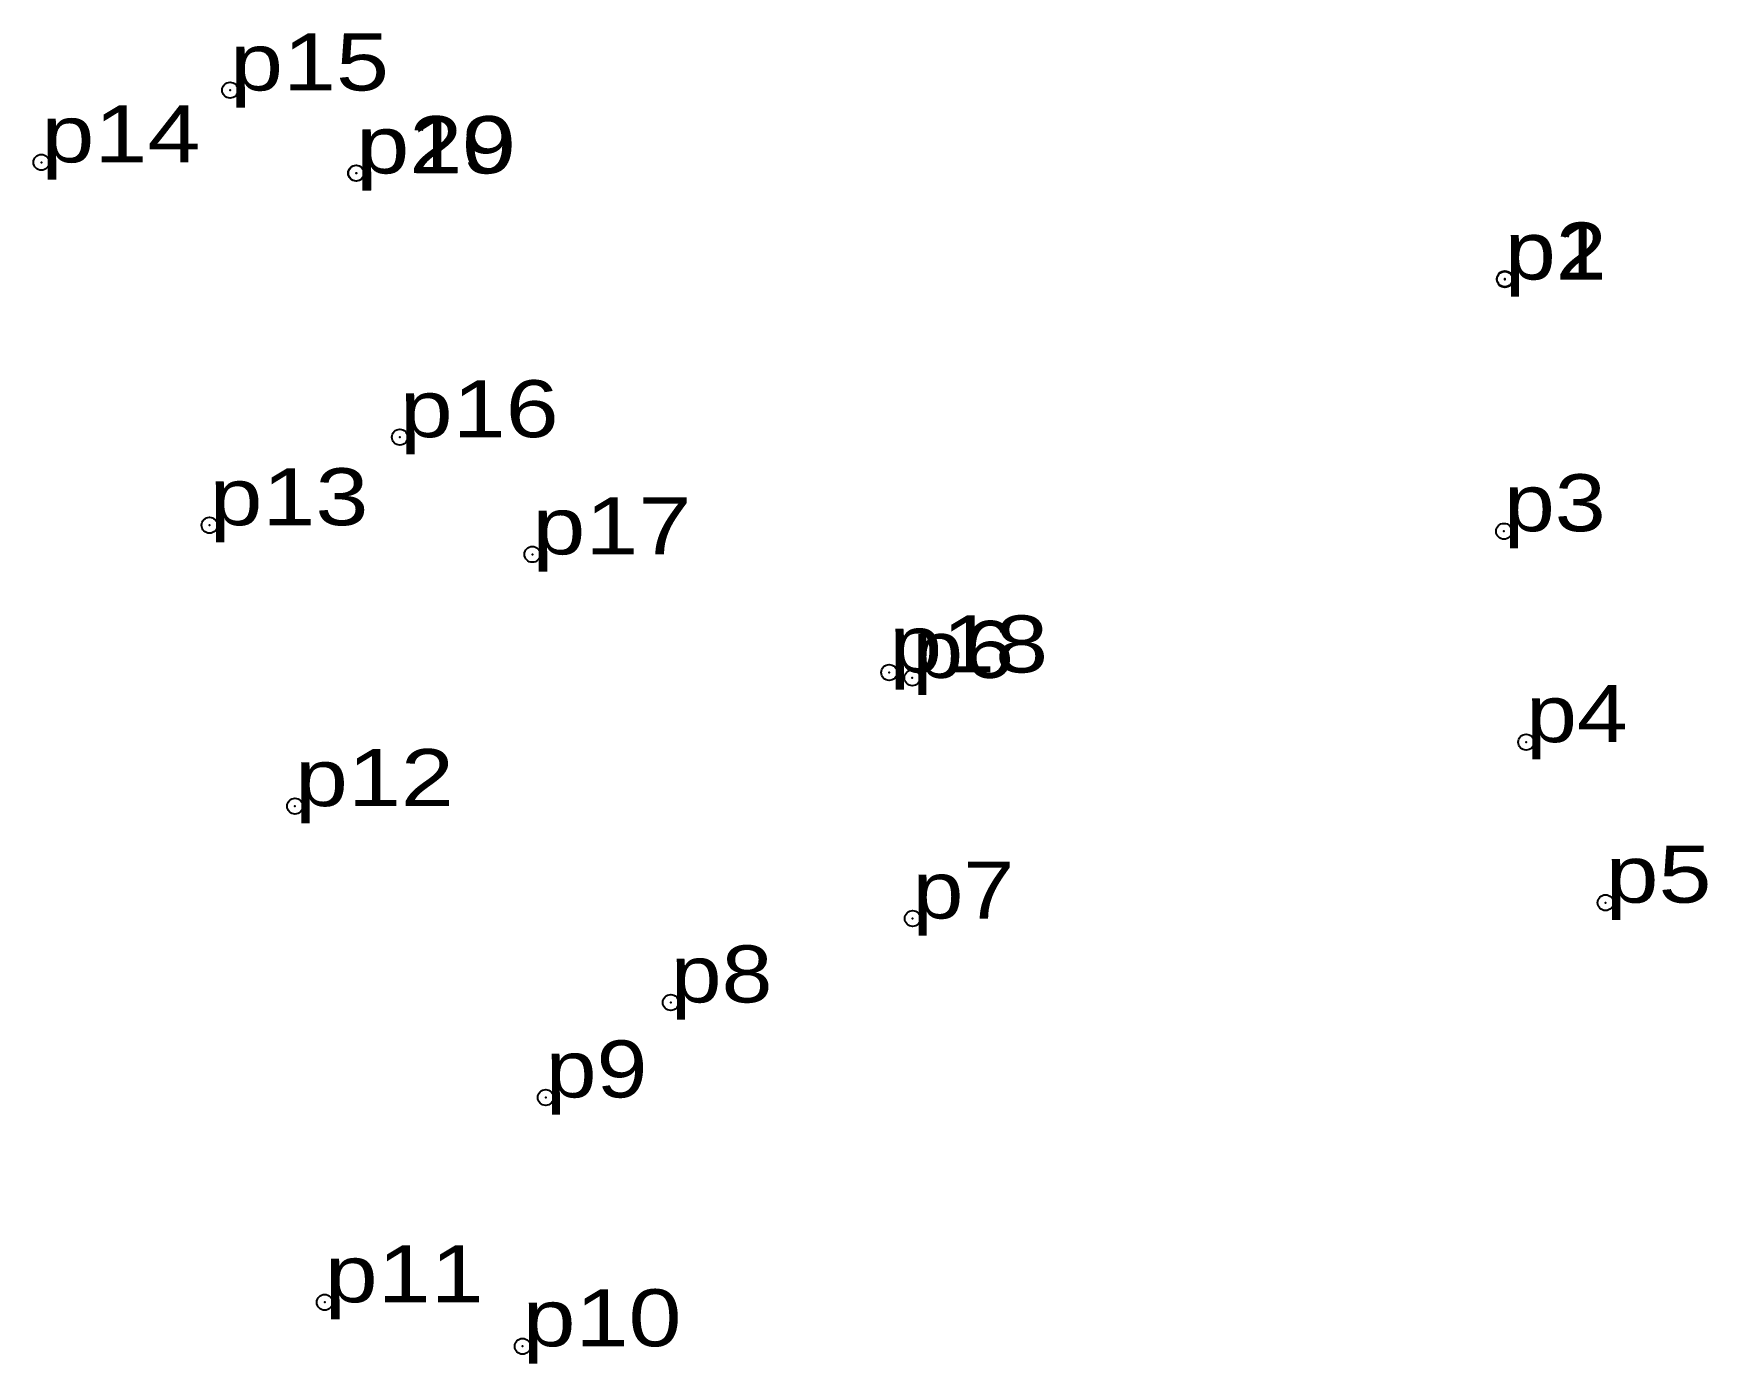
# Model space of a CAD drawing. Header units: metres. Extents: x 543322 to 549868, y 1828227 to 1838406.
# Drawn here: x 543321.9 to 543374.8, y 1828227.2 to 1828269.2 of the extents above.
import ezdxf

# ---------------------------------------------------------------- set-up
doc = ezdxf.new("R2010")
doc.units = ezdxf.units.M
doc.header["$PDMODE"] = 32
doc.header["$PDSIZE"] = 0.5
doc.layers.add('12', color=7, linetype='Continuous')
doc.layers.add('7', color=7, linetype='Continuous')

msp = doc.modelspace()

# ---------------------------------------------------------------- linework, layer by layer
at = {"layer": '7'}
for p in [(543328.13, 1828267.41), (543322.17, 1828265.13), (543332.11, 1828264.79), (543332.12, 1828264.79), (543368.4, 1828261.45), (543368.4, 1828261.43), (543333.49, 1828256.45), (543327.48, 1828253.67), (543368.37, 1828253.48), (543337.68, 1828252.75), (543348.95, 1828249.02), (543349.68, 1828248.85), (543369.07, 1828246.82), (543330.18, 1828244.8), (543371.58, 1828241.75), (543349.69, 1828241.25), (543342.05, 1828238.6), (543338.1, 1828235.6), (543331.12, 1828229.13), (543337.37, 1828227.74)]:
    msp.add_point(p, dxfattribs=at)

# ---------------------------------------------------------------- texts
at = {"layer": '12'}
for s, width, p in [('p15', 1.25, (543328.13, 1828267.4)), ('p14', 1.25, (543322.17, 1828265.13)), ('p19', 1.25, (543332.11, 1828264.78)), ('p20', 1.25, (543332.12, 1828264.79)), ('p2', 1.2, (543368.4, 1828261.43)), ('p1', 1.2, (543368.4, 1828261.45)), ('p16', 1.25, (543333.49, 1828256.45)), ('p13', 1.25, (543327.48, 1828253.67)), ('p3', 1.2, (543368.37, 1828253.48)), ('p17', 1.25, (543337.68, 1828252.75)), ('p18', 1.25, (543348.95, 1828249.02)), ('p6', 1.2, (543349.68, 1828248.85)), ('p4', 1.2, (543369.07, 1828246.82)), ('p12', 1.25, (543330.18, 1828244.8)), ('p5', 1.25, (543371.58, 1828241.75)), ('p7', 1.2, (543349.69, 1828241.25)), ('p8', 1.2, (543342.05, 1828238.6)), ('p9', 1.2, (543338.1, 1828235.6)), ('p11', 1.25, (543331.12, 1828229.13)), ('p10', 1.25, (543337.37, 1828227.74))]:
    msp.add_text(s, height=1.8, dxfattribs=dict(at, width=width)).set_placement(p)

doc.saveas('drawing.dxf')
